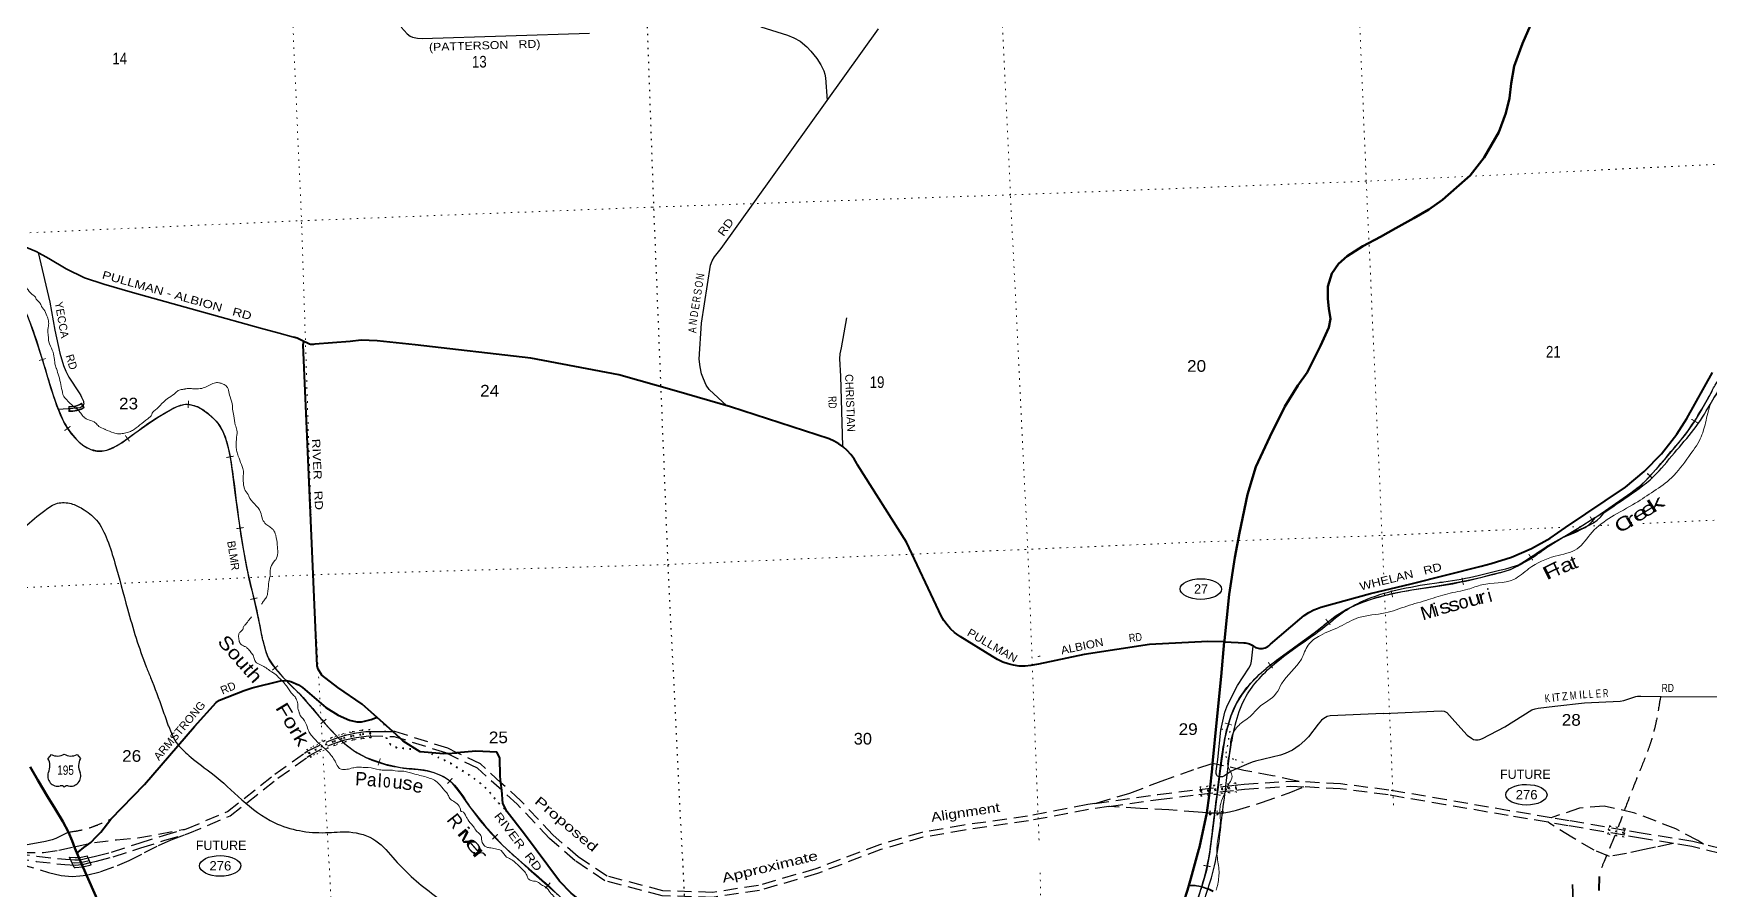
# Model space of a CAD drawing. Header units: feet. Extents: x 751810 to 1010326, y -353855 to -161247.
# Drawn here: x 946044 to 971184, y -254572 to -241724 of the extents above; entities that cross this region are included whole.
import ezdxf
from ezdxf.enums import TextEntityAlignment as Align

# ---------------------------------------------------------------- set-up
doc = ezdxf.new("R2010")
doc.units = ezdxf.units.FT
doc.header["$LTSCALE"] = 70
for name, pattern in [('DOTTED', [1.5, 0.3, -1.2]), ('LONG_DASHED', [7.5, 6, -1.5]), ('MEDIUM_DASHED', [4.5, 3, -1.5])]:
    doc.linetypes.add(name, pattern=pattern)
for name, color, linetype, lineweight in [('16', 7, 'Continuous', 25), ('17', 7, 'Continuous', 25), ('20', 7, 'Continuous', 70), ('23', 7, 'Continuous', 70), ('26', 7, 'Continuous', 40), ('29', 7, 'Continuous', 25), ('31', 7, 'Continuous', 13), ('34', 7, 'Continuous', 25), ('39', 7, 'Continuous', 13), ('49', 7, 'MEDIUM_DASHED', 25), ('51', 7, 'DOTTED', 13), ('52', 7, 'Continuous', 25), ('53', 7, 'MEDIUM_DASHED', 25), ('6', 7, 'DOTTED', 25), ('60', 7, 'DOTTED', 13), ('7', 7, 'DOTTED', 13)]:
    doc.layers.add(name, color=color, linetype=linetype, lineweight=lineweight)
for name, color, linetype in [('27', 7, 'Continuous'), ('30', 7, 'Continuous'), ('41', 7, 'Continuous')]:
    doc.layers.add(name, color=color, linetype=linetype)

msp = doc.modelspace()

# ---------------------------------------------------------------- linework, layer by layer
at = {"layer": '16'}
for p, q in [((946260.56, -252591.51), (946311.87, -252532.75)), ((946503.63, -252526.78), (946503.35, -252526.98)), ((946695.72, -252532.66), (946747.11, -252591.51))]:
    msp.add_line(p, q, dxfattribs=at)
at = {"layer": '16', "linetype": 'LONG_DASHED', "lineweight": 35}
for points in [[(969335.95, -260987.69), (969342.43, -260313.48), (969539.12, -260308.62), (969519.81, -259593.96), (969324.69, -259590.69), (969113.38, -254484.11)], [(969336.28, -260986.88), (969342.75, -260312.71), (969539.44, -260307.85), (969520.12, -259593.23), (969324.99, -259589.97), (969113.6, -254483.68)]]:
    msp.add_lwpolyline(points, dxfattribs=at)
at = {"layer": '16'}
for centre, radius, start, end in [((946067.58, -252702.14), 222.05, 332.97043, 29.75871), ((946402.95, -252375.08), 182.07, 239.97227, 303.45418), ((946604.73, -252375.58), 181.52, 236.33975, 300.08743), ((946604.72, -252375.08), 182.07, 236.54582, 236.59441), ((946940.08, -252702.14), 222.05, 150.24129, 207.02957), ((946406.78, -252857.04), 151.42, 159.09177, 283.81923), ((946600.89, -252857.04), 151.42, 256.18077, 20.90823)]:
    msp.add_arc(centre, radius, start, end, dxfattribs=at)
for centre, major_axis, start_param, end_param in [((946462.11, -253055.86), (-19.56, 51.67), 4.95877769, 6.28318531), ((946545.56, -253055.86), (19.56, 51.67), 0, 1.32637542)]:
    msp.add_ellipse(centre, major_axis=major_axis, ratio=0.929097, start_param=start_param, end_param=end_param, dxfattribs=at)
at = {"layer": '17'}
msp.add_ellipse((963543.77, -250052.66), major_axis=(-309.24, 1), ratio=0.500121, dxfattribs=at)
at = {"layer": '20'}
for points in [[(946566.88, -253698.2), (946482.84, -253538.58), (946368.33, -253349.71), (946253.91, -253162.83), (946110.25, -252917.21), (945991.19, -252718.53)], [(946692.92, -254010.54), (946660.75, -253937.14), (946622.83, -253828.61), (946566.88, -253698.2)], [(946769.15, -254184.47), (946738.58, -254114.72), (946692.92, -254010.54)], [(947228.78, -255241.99), (947205.47, -255188.51), (947166.07, -255090.11), (946769.15, -254184.47)]]:
    msp.add_lwpolyline(points, dxfattribs=at)
at = {"layer": '23'}
msp.add_line((963345.03, -254568.19), (963363.73, -254498.29), dxfattribs=at)
for points in [[(963895.43, -250845.88), (963897.13, -250826.8), (963966.79, -250136.79), (964052.06, -249580.74), (964125.06, -249212.04), (964245.58, -248634.43), (964368.95, -248221.44), (964577.01, -247768.77), (964805.21, -247317.26), (964996.82, -246999.87), (965135.39, -246807.25), (965335.52, -246405.12), (965464.65, -246130.53), (965487.46, -246003.01), (965460.9, -245847.4), (965448.79, -245701.23), (965445.11, -245516.55), (965505.25, -245321.17), (965605.74, -245178.35), (965735.46, -245062.44), (965974.1, -244909.85), (966237.46, -244772.32), (966468.92, -244640.13), (966735.97, -244494.4), (966963.33, -244360.36), (967166.31, -244219.31), (967377.39, -244031.71), (967580.78, -243852.46), (967792.44, -243582.46), (968009.55, -243201.73), (968116.22, -242918.01), (968169.02, -242690.79), (968196.08, -242472.67), (968241.45, -242211.59), (968363.9, -241872.97), (968487.04, -241598.62)], [(963720.03, -252669.69), (963785.72, -252008.74), (963849.28, -251365.2), (963895.43, -250845.88)], [(963632.26, -253406.68), (963667.63, -253147.98), (963677.45, -253067.5), (963712.14, -252749.13), (963720.03, -252669.69)], [(963363.73, -254498.29), (963391.26, -254393.8), (963515.37, -253954.72), (963516.73, -253948.48), (963518, -253942.64), (963527.6, -253898.48), (963628.29, -253435.7), (963632.26, -253406.68)], [(963262.47, -255445.75), (963235.44, -255358.91), (963215.73, -255287.29), (963203.62, -255214.01), (963199.23, -255139.86), (963202.61, -255065.66), (963213.74, -254992.22), (963232.48, -254920.34), (963235.85, -254909.99), (963345.03, -254568.19)]]:
    msp.add_lwpolyline(points, dxfattribs=at)
at = {"layer": '26'}
for p, q in [((951545.44, -252295.68), (951430.93, -252190.02)), ((952244.45, -252519.48), (952392.02, -252507.32)), ((953062.05, -253068.41), (953051.25, -252957.18))]:
    msp.add_line(p, q, dxfattribs=at)
at = {"layer": '26', "lineweight": 35}
for points in [[(949943.19, -246275.12), (949724.49, -246218.17), (949448.18, -246141.3), (948623.23, -245910.53), (947526.05, -245604.74), (947099.13, -245479.91), (946808.1, -245387.59), (946531.28, -245250.48), (946273.91, -245098.48), (946084.7, -244991.86), (945902.85, -244917.08)], [(963658.06, -254554.99), (963614.97, -254537.63), (963564.11, -254519.02), (963511.59, -254505.83), (963480.66, -254501.43), (963456.94, -254498.05), (963430.66, -254496.75), (963419.79, -254496.21), (963390.67, -254497.29), (963363.73, -254498.29)]]:
    msp.add_lwpolyline(points, dxfattribs=at)
at = {"layer": '26'}
for points in [[(950095.67, -246340.12), (950025.32, -246304.89), (949996.61, -246292.75), (949943.19, -246275.12)], [(951193.43, -251976.89), (950969.53, -251779.69), (950607.51, -251530.38), (950367.86, -251341.98), (950310.38, -251252.87), (950296.01, -251204.45), (950087.81, -246390.12), (950095.67, -246340.12)], [(963895.43, -250845.88), (963650.49, -250837.27), (962773.73, -250884.59), (961792.75, -251035.46), (961107.92, -251177.93), (961077.69, -251185.91), (960993.5, -251201.8), (960908.1, -251208.8), (960822.45, -251206.84), (960737.46, -251195.93), (960654.08, -251176.2), (960573.23, -251147.87), (960495.77, -251111.23), (960422.57, -251066.71), (959937.04, -250764.12), (959918.51, -250752.43), (959852.83, -250704.65), (959792.5, -250650.27), (959738.19, -250589.88), (959690.49, -250524.14), (959649.92, -250453.78), (959616.93, -250379.56), (959128.45, -249349.78), (958397.11, -248189.86), (958386.45, -248168.58), (958345.47, -248098.96), (958297.44, -248034.01), (958242.89, -247974.44), (958182.4, -247920.89), (958116.65, -247873.97), (958046.35, -247834.17), (957972.28, -247801.94), (956493.78, -247322.27), (955683.32, -247086.64), (954820.33, -246842.26), (953500.25, -246590.24), (951766.32, -246392.01), (951194.68, -246333.04), (950952.88, -246321.73), (950788.8, -246341.18), (950261.8, -246382.6), (950238.47, -246384.43), (950211.8, -246386.36), (950208.05, -246386.34), (950195.52, -246384.96), (950183.21, -246382.27), (950171.25, -246378.32), (950159.77, -246373.13), (950148.89, -246366.77), (950095.67, -246340.12)], [(963895.43, -250845.88), (964103.65, -250853.2), (964186.46, -250861.57), (964208.84, -250861.36), (964231.12, -250863.49), (964253.06, -250867.95), (964274.41, -250874.66), (964294.94, -250883.58), (964314.43, -250894.59), (964332.66, -250907.58), (964345.77, -250918.9), (964364.56, -250928.2), (964384.22, -250935.48), (964404.53, -250940.67), (964425.27, -250943.71), (964446.22, -250944.56), (964467.14, -250943.22), (964487.81, -250939.69), (964508, -250934.03), (964527.48, -250926.29), (964546.05, -250916.56), (964563.49, -250904.93), (964579.63, -250891.55), (964589.53, -250881.77), (965027.92, -250505.49), (965092.86, -250451.41), (965163.1, -250404.41), (965237.87, -250365.02), (965295, -250342.18), (965320.03, -250332.41), (965345, -250325.52), (966088.04, -250120.59), (966698.43, -249973.19), (967744.91, -249708.65), (967894.45, -249668.89), (968203.47, -249573.47), (968500.83, -249446.27), (968783.26, -249288.68), (969010.85, -249130.93), (969908.45, -248527.28), (970192.16, -248289.65), (970449.48, -248023.68), (970677.59, -247732.26), (970828.49, -247498.06), (971212.02, -246808.47)], [(946984.51, -253768.47), (947053.14, -253697.97), (947202.3, -253504.42), (947708.35, -252985.49), (948454.29, -252112.2), (948781.89, -251755.96), (948832.58, -251719.2), (949202.91, -251574.49), (949322.53, -251535.86), (949745.24, -251429.86), (949836.37, -251424.25), (949900.11, -251440.2), (950017.21, -251490.18), (950075.37, -251527.88), (950427.06, -251829.85), (950609.13, -251942.4), (950778.4, -252017.32), (950891.94, -252042.05), (950959.66, -252042.05), (951004.64, -252035.44), (951103.32, -252010.97), (951168.6, -251986.28), (951193.43, -251976.89)], [(951430.93, -252190.02), (951336.78, -252103.15), (951193.43, -251976.89)], [(952244.45, -252519.48), (952197.05, -252523.38), (951840.6, -252492.93), (951586.24, -252333.33), (951545.44, -252295.68)], [(953051.25, -252957.18), (953041.6, -252857.87), (953033.67, -252584.83), (952987.92, -252496.4), (952672.16, -252484.25), (952392.02, -252507.32)], [(954530.34, -254938.13), (954355.88, -254811.87), (954103.84, -254613.97), (953930.25, -254430.69), (953402.9, -253730.38), (953142.74, -253392.12), (953081.46, -253268.19), (953062.05, -253068.41)], [(946692.92, -254010.54), (946710.96, -253997.02), (946799.94, -253930.31), (946902.01, -253853.23), (946984.51, -253768.47)], [(963726.57, -254590.13), (963658.06, -254554.99)]]:
    msp.add_lwpolyline(points, dxfattribs=at)
at = {"layer": '29', "linetype": 'MEDIUM_DASHED', "lineweight": 40}
msp.add_line((969496.15, -255833.85), (969522.41, -254307.03), dxfattribs=at)
at = {"layer": '29'}
for points in [[(951557.49, -241628.62), (951643.78, -241727.86), (951692.36, -241763.98), (951723.44, -241777.68), (951751.33, -241785.65), (951801.12, -241791.63), (951869.9, -241795.93), (954376.01, -241718.75)], [(956437.17, -247305.81), (956174.93, -247061.44), (956129.98, -246996.04), (956086.16, -246902.37), (956058.28, -246824.65), (956037.25, -246722.26), (956022.42, -246607.43), (956057.49, -246067.83), (956194.84, -245197.51), (956217.6, -245132.69), (956253.45, -245072.91), (956350.88, -244946.31), (958711.34, -241651.37)], [(956948.53, -241623.25), (957344.9, -241747.79), (957443.45, -241786.66), (957537.05, -241840.46), (957634.65, -241922.18), (957695.77, -241985.77), (957788, -242095.55), (957849.08, -242192.47), (957891.57, -242280.89), (957905.51, -242330.71), (957915.78, -242388.12), (957941.18, -242726.43)], [(946114.93, -245008.89), (946288.9, -245752.1), (946363.07, -246171.41), (946436.62, -246513.79), (946494.38, -246703.12), (946526.25, -246784.83), (946575.19, -246877.92), (946729.43, -247112.58), (946753.29, -247151.52), (946763.25, -247175.43), (946790.16, -247237.18), (946794.15, -247257.1), (946795.14, -247275.04), (946792.15, -247287.99), (946786.18, -247301.94), (946773.23, -247315.89), (946758.3, -247326.85), (946736.39, -247337.82), (946705.05, -247343.31), (946419.94, -247361.8)], [(958232.63, -245987.91), (958149.43, -246438.55), (958133.57, -246523.73), (958126.8, -246601.26), (958141.48, -246860.65), (958170.22, -247910.11)], [(966281.39, -251920.45), (965481.4, -251954.66), (965439.43, -251963.27), (965386.69, -251993.42), (965351.17, -252021.42), (965300.58, -252079.57), (965157.44, -252271.25), (965102.54, -252325.09), (965017.52, -252398.32), (964917.42, -252467.24), (964806.57, -252518.93), (964736.6, -252544.77), (964364.21, -252633.08), (964314.69, -252648.15), (964228.59, -252682.61), (964000.41, -252785.99), (963964.37, -252806.45), (963899.79, -252852.75), (963866.95, -252867.83), (963841.67, -252871.06), (963819.6, -252867.83), (963795.39, -252858.14), (963782.47, -252848.44), (963776.54, -252833.37), (963771.71, -252817.22), (963772.24, -252781.68), (963798.07, -252609.38), (963845.43, -252170.03), (963905.7, -251898.66), (963934.23, -251816.82), (963991.8, -251691.9), (964095.13, -251498.07), (964263.03, -251239.62), (964293.71, -251185.78), (964301.78, -251136.25), (964326.31, -250909.27)], [(966281.39, -251920.45), (967145.77, -251878.6), (967193.14, -251884.87), (967231.41, -251906.5), (967352.72, -252039.38), (967538, -252243), (967603.85, -252291.13), (967633.72, -252307.07), (967663.6, -252313.05), (967701.44, -252313.05), (967728.62, -252306.49), (967765.17, -252295.11), (968101.4, -252119.9), (968506.02, -251866.24), (968553.87, -251846.71), (968601.67, -251836.75), (968851.02, -251808.53), (969296.57, -251759.4), (969828.52, -251733.11), (969887.01, -251725.34), (970067.52, -251665.36), (970089.43, -251661.37), (970141.47, -251658.72), (970444.47, -251664.41), (971527.46, -251667.59)], [(946566.88, -253698.2), (946456.3, -253755.57), (946375.59, -253794.65), (946323.12, -253811.7), (946223.54, -253837.61), (944358.73, -254180.35), (944311.55, -254192.36), (944249.81, -254218.26), (944131.31, -254276.04), (943998.86, -254349.79), (943955.04, -254371.72), (943892.61, -254394.11), (943773.16, -254420.16), (943405.59, -254488.26)]]:
    msp.add_lwpolyline(points, dxfattribs=at)
at = {"layer": '29', "linetype": 'DOTTED'}
msp.add_lwpolyline([(963850.57, -252146.87), (963918.37, -252163.13), (963977.71, -252185.12), (963911.41, -252565.73), (964057.55, -252609.26), (964245.78, -252670.98)], dxfattribs=at)
at = {"layer": '31'}
for p, q in [((946570.52, -247316.33), (946575.07, -247391.42)), ((946763.77, -247267.28), (946801.82, -247331.84))]:
    msp.add_line(p, q, dxfattribs=at)
for points in [[(946763.39, -247267.36), (946747.84, -247277.03), (946725.93, -247287.49), (946673.45, -247307.12), (946625.85, -247314.89), (946570.52, -247316.33)], [(946801.82, -247331.84), (946783.19, -247345.28), (946755.31, -247360.23), (946692.71, -247380.72), (946633.81, -247391.12), (946574.36, -247391.12)], [(946579, -247324.11), (946626.6, -247322.87), (946675.52, -247314.89), (946729.06, -247294.86), (946751.69, -247284.06), (946760.96, -247278.29), (946791.22, -247329.62)], [(946791.22, -247329.62), (946778.94, -247338.48), (946752.15, -247352.85), (946690.76, -247372.94), (946633.11, -247383.12), (946582.58, -247383.12), (946579, -247324.11)]]:
    msp.add_lwpolyline(points, dxfattribs=at)
at = {"layer": '31', "linetype": 'DOTTED', "lineweight": 100}
msp.add_arc((946597.6, -247013.44), 341.35, 265.5435, 304.13906, dxfattribs=at)
at = {"layer": '34'}
msp.add_line((963806.54, -252987.04), (963787.43, -253130.7), dxfattribs=at)
for points in [[(945986.86, -246052.57), (946077.03, -246314.47), (946162.56, -246577.8), (946231.43, -246803.73), (946299.85, -247029.91), (946393.92, -247299.73), (946504.97, -247564.64), (946541.11, -247631.74), (946608.6, -247723.32), (946686.55, -247810.41), (946728.44, -247851.82), (946796.16, -247904.76), (946872.02, -247948.11), (946938.5, -247973.23), (946990.88, -247984.14), (947069.66, -247986.42), (947144.38, -247970.15), (947258.22, -247921.37), (947366.34, -247858.24), (947563.36, -247715.55), (947759.9, -247574.47), (947925.54, -247467.77), (948096.51, -247365.89), (948196.03, -247318.21), (948299.13, -247287.36), (948348.43, -247282.62), (948386.32, -247285.55), (948443.52, -247298.66), (948499.22, -247320.14), (948580.37, -247364.2), (948654.38, -247418.71), (948755.72, -247509.56), (948800.08, -247559.57), (948838.82, -247615.88), (948879.69, -247692.55), (948927.09, -247810.89), (948959.39, -247933.77), (948994.17, -248112.68), (949023.44, -248292.37), (949068.38, -248646.64), (949114.97, -249000.74), (949185.51, -249450.69), (949272.41, -249897.78), (949293.29, -249983.01), (949314.51, -250068.05), (949371.82, -250316.59), (949426.17, -250565.85), (949451.04, -250692.82), (949473.96, -250821.5), (949481.38, -250823.35), (949519.37, -250972.77), (949544.95, -251046.26), (949578.3, -251117.35), (949617.22, -251177.15), (949660.84, -251232.92), (949702.21, -251284.9), (949745.14, -251335.54), (949888.37, -251481.71), (950032.5, -251626.58), (950224.66, -251848.52), (950415.02, -252073.13), (950585.91, -252254.44)], [(971210.56, -247078.97), (971133.31, -247217.45), (971054.93, -247355.39), (970939.8, -247547.4), (970811.37, -247730.71), (970666.65, -247907.11), (970518.44, -248080.34), (970365.53, -248261.73), (970205.34, -248437.32), (970101.53, -248530.39), (969990.48, -248614.35), (969762.21, -248774.2), (969609.98, -248878.07), (969450.1, -248987.95), (969450.77, -248987.25), (969213.94, -249134.83), (968973.23, -249281.21), (968748.97, -249418.46), (968524.76, -249555.74), (968397.94, -249640.41), (968268.44, -249722.33), (968179.78, -249762.94), (968087.39, -249793.31), (967898.46, -249841.38), (967737.81, -249882.61), (967576.28, -249920.07), (967318.75, -249971.19), (967060.05, -250015.24), (967025.27, -250019.9), (966990.49, -250024.39), (966708.17, -250069.52), (966426.81, -250121.37), (966165.89, -250185.95), (965910.8, -250275.05), (965728.61, -250358.96), (965559.55, -250465.28), (965402.16, -250589.25), (965244.74, -250712.37), (965098.29, -250817.59), (964951.85, -250922.85), (964736.59, -251082.23), (964523.57, -251244.96), (964387.36, -251366.48), (964261.93, -251501.09), (964161.59, -251627.49), (964079.01, -251766.29), (963995.27, -251960.44), (963934.46, -252161.46), (963904.54, -252289.94), (963881.38, -252419.44), (963837.73, -252746.07), (963806.65, -252985.51)], [(950694.62, -252357.56), (950731.57, -252390.74), (950854.71, -252483.47), (951028.07, -252579.26), (951303.58, -252671.94)], [(951303.58, -252671.94), (951587.56, -252736.3), (951675.97, -252749.47), (951809.88, -252758.24), (951942.62, -252776.55), (952045.05, -252804.22), (952192.17, -252864.5), (952258.22, -252907.15), (952316.76, -252960.77), (952442.28, -253123.18), (952561.89, -253286.43), (952809.21, -253596.27), (953072.71, -253892.45), (953464.4, -254248.55), (953861.64, -254597.17), (953943.73, -254675.02), (954026.4, -254752.8), (954161.7, -254857.88), (954310.5, -254943.41), (954319.5, -254946.88)], [(963788, -253130.63), (963764.17, -253319.03), (963756.36, -253380.81)], [(963749.01, -253438.91), (963733.03, -253565.22), (963703.86, -253794.94), (963674.42, -254024.67), (963627.56, -254271.35), (963559.04, -254513.51), (963544.17, -254559.41)], [(963370.6, -255258.59), (963371.12, -255242.83), (963371.96, -255227.13), (963373, -255211.43), (963374.45, -255195.76), (963376.09, -255180.11), (963377.97, -255164.54), (963380.13, -255148.95), (963382.62, -255133.42), (963385.39, -255117.86), (963388.31, -255102.43), (963391.64, -255087.02), (963395.2, -255071.7), (963398.96, -255056.41), (963403.01, -255041.27), (963407.42, -255026.09), (963411.97, -255011.03), (963416.88, -254996.11), (963417.76, -254993.36), (963543.9, -254559.81)]]:
    msp.add_lwpolyline(points, dxfattribs=at)
for points in [[(942869.49, -241739.52), (943175.2, -242178.81), (943407.69, -242596.14), (943532.18, -243020.8), (943618.24, -243522.35), (943620.09, -243908.59), (943722.62, -244417.45), (943839.78, -244638.93), (943934.97, -244743.26), (944103.37, -244854.9), (944348.65, -244880.5), (944791.61, -244924.39), (945260.2, -245092.74), (945591.52, -245325.18), (945798.36, -245640.01), (945988.74, -246051.85), (946164.48, -246577.18), (946301.77, -247029.29), (946506.8, -247563.76), (946688.01, -247809.03), (946872.88, -247946.29), (947143.78, -247968.23), (947365.25, -247856.56), (947758.78, -247572.8), (948095.56, -247364.11), (948298.75, -247285.38), (948500.08, -247318.31), (948655.67, -247417.14), (948840.54, -247614.82), (948961.35, -247933.31), (949025.42, -248292.07), (949116.95, -249000.44), (949274.37, -249897.33), (949316.47, -250067.57), (949428.14, -250565.43), (949475.73, -250819.86)], [(940254.95, -244031.49), (940618.83, -244423.93), (940907.14, -244804.84), (941089.54, -245208), (941244.57, -245692.66), (941300.14, -246074.86), (941472.5, -246564.47), (941619.36, -246767.48), (941728.15, -246857.53), (941910.45, -246944.65), (942156.9, -246935.86), (942601.68, -246917.66), (943089.16, -247019.16), (943449.6, -247203.2), (943698.26, -247486.16), (943944.1, -247867.47), (944191.25, -248363.21), (944390.12, -248791.78), (944667.56, -249292.48), (944881.14, -249510.12), (945083.33, -249620.31), (945354.66, -249604.33), (945558.43, -249462.93), (945908.63, -249127.19), (946213.12, -248873.65), (946403.35, -248767.43), (946607.31, -248772.02), (946775.16, -248848.22), (946985.74, -249018.24), (947149.7, -249316.79), (947263.08, -249663.12), (947452.31, -250351.82), (947733.05, -251218.01), (947798.43, -251380.72), (947978.29, -251858.17), (948060.84, -252103.49)], [(969457.65, -248981.55), (969761.65, -248773.37), (970204.64, -248436.6), (970517.68, -248079.69), (970810.58, -247730.1), (971054.07, -247354.87), (971209.69, -247078.49), (971253.63, -246996.12), (971500.78, -246692.29), (971916.32, -246289.62), (971934.34, -246275.05)], [(969582.98, -248912.5), (969886.98, -248704.34), (970329.98, -248367.59), (970643.02, -248010.69), (970935.92, -247661.13), (971179.4, -247285.92), (971335.02, -247009.55), (971378.97, -246927.19), (971626.11, -246623.38), (972041.66, -246220.73), (972059.68, -246206.16)], [(962437.55, -260137.78), (962697.47, -259797.35), (962831.09, -259603.34), (963010.48, -259239.12), (963167.9, -258874.89), (963339.98, -258455.75), (963561.47, -258032.95), (963788.45, -257666.89), (963898.28, -257467.38), (963956.86, -257302.66), (963956.88, -257130.61), (963828.79, -256749.9), (963616.51, -256281.33), (963407.91, -255719.41), (963371.31, -255640.71), (963323.74, -255419.24), (963336.57, -255201.42), (963433.6, -254882.94), (963558.09, -254513.21), (963673.43, -254024.51), (963732.04, -253565.09), (963794.31, -253072.72), (963880.39, -252419.27), (963933.49, -252161.2), (964078.12, -251765.83), (964261.18, -251500.43), (964522.94, -251244.18), (964951.26, -250922.04), (965244.14, -250711.56), (965558.98, -250464.46), (965910.43, -250274.12), (966426.6, -250120.38), (966990.35, -250023.39), (967059.9, -250014.25), (967576.07, -249919.09), (967898.22, -249840.4), (968267.97, -249721.44), (968524.23, -249554.88), (968972.71, -249280.35), (969454.12, -248987.51), (969458.63, -248980.52)], [(962562.92, -260068.1), (962822.84, -259727.69), (962956.46, -259533.69), (963135.84, -259169.49), (963293.27, -258805.28), (963465.34, -258386.16), (963686.83, -257963.39), (963913.81, -257597.35), (964023.64, -257397.86), (964082.22, -257233.14), (964082.23, -257061.1), (963954.13, -256680.41), (963741.84, -256211.88), (963533.22, -255649.98), (963496.62, -255571.29), (963449.05, -255349.83), (963461.88, -255132.03), (963558.9, -254813.57), (963683.39, -254443.86), (963798.73, -253955.19), (963857.33, -253495.79), (963919.59, -253003.45), (964005.66, -252350.04), (964058.76, -252091.98), (964203.38, -251696.63), (964386.44, -251431.25), (964648.2, -251175.02), (965076.53, -250852.89), (965369.41, -250642.42), (965684.25, -250395.34), (966035.7, -250205.01), (966551.88, -250051.28), (967115.65, -249954.29), (967185.2, -249945.15), (967701.38, -249849.99), (968023.54, -249771.31), (968393.29, -249652.36), (968649.55, -249485.81), (969098.03, -249211.29), (969579.45, -248918.47), (969583.96, -248911.48)], [(949483.05, -250821.68), (949580.06, -251116.37), (949662.42, -251231.68), (949746.63, -251334.18), (950033.99, -251625.19), (950416.53, -252071.78), (950855.81, -252481.76), (951587.95, -252734.32), (951943.02, -252774.57), (952318.24, -252959.4), (952563.5, -253285.21), (953074.16, -253891.03), (953863.01, -254595.69), (954027.72, -254751.26), (954311.42, -254941.61), (954787.3, -255146.58), (955327.22, -255342.41), (955762.82, -255571.2), (956112.41, -255827.43), (956487.6, -256147.73), (956778.6, -256543.08), (956897.55, -256916.46), (956833.48, -257487.53), (956782.22, -257809.67), (956846.26, -258089.71), (957016.48, -258320.32), (957322.12, -258525.31), (957686.34, -258715.65), (958167.68, -258960.91), (958476.98, -259090.85), (958687.45, -259451.42), (958731.35, -259769.89), (958797.22, -260251.26), (958877.74, -260461.74), (959097.36, -260710.66), (959542.08, -260930.29), (959853.22, -260983.36), (960233.91, -260992.52), (960556.38, -261042.93)], [(948068.34, -252104.28), (948205.44, -252382.57), (948303.05, -252485.29), (948400.7, -252575.08), (948725.77, -252823.23), (949166.75, -253212.21), (949658.84, -253557.05), (950418.99, -253705.23), (950776.24, -253695.64), (951173.53, -253826.47), (951461.75, -254114.94), (952051.78, -254643.76), (952931.04, -255231.73), (953115.82, -255362.85), (953423.23, -255511.86), (953923.03, -255648.58), (954484.97, -255767.35), (954948.19, -255933.27), (955330.04, -256138.34), (955746.16, -256403.28), (956089.36, -256754.26), (956259.13, -257107.44), (956275.14, -257681.82), (956269.24, -258007.95), (956371.63, -258276.33), (956572.28, -258480.99), (956903.49, -258641.44), (957290.66, -258779.23), (957801.47, -258955.08), (958125.84, -259040.71), (958384.46, -259368.46), (958472.28, -259677.7), (958604.49, -260145.19), (958713.52, -260342.41), (958965.65, -260558.32), (959436.63, -260713.9), (959752.13, -260723.15), (960130.4, -260679.23), (960456.75, -260684.28)]]:
    msp.add_spline(points, degree=3, dxfattribs=at)
at = {"layer": '39'}
for p, q in [((963970.27, -252966.08), (963904.48, -253119.11)), ((963775.84, -254569.9), (963779.97, -254549.88))]:
    msp.add_line(p, q, dxfattribs=at)
for points in [[(945669.44, -245218.78), (945764.4, -245321.03), (945777.68, -245348.56), (945808.34, -245405.45), (945852.68, -245453.7), (945962.21, -245567.35), (946038.13, -245648.35), (946065.09, -245667.23), (946084.93, -245706.53), (946137.64, -245762.44), (946161.93, -245811.58), (946166.3, -245819.43), (946196.25, -245860.28), (946244.65, -245954.55), (946268.28, -246033.87), (946267.59, -246108.24), (946258.22, -246213.13), (946263.93, -246251.06), (946272.24, -246347.12), (946283.7, -246378.75), (946335.46, -246503.02), (946358.42, -246612.5), (946365.3, -246676.48), (946384.21, -246739.93), (946386.57, -246747.87), (946423.76, -246860.72), (946453.55, -246987.98), (946476.78, -247103.47), (946488.78, -247147.14), (946535.93, -247213.34), (946644.92, -247314.95), (946717.86, -247373.98), (946760.55, -247430.34), (946809.16, -247484.42), (946856.52, -247510.43), (946950.52, -247546.42), (946975.38, -247563.39), (947023.82, -247613.47), (947105.97, -247654), (947116.27, -247659.56), (947247.06, -247709.98), (947318.11, -247726.89), (947390.1, -247719.67), (947465.65, -247702.22), (947524.71, -247675.48), (947639.48, -247592), (947755.81, -247498.4), (947815.35, -247437.48), (947822.47, -247417.07), (947847.28, -247387.83), (947943.73, -247299.14), (948049.68, -247197.97), (948153.06, -247129.07), (948201.38, -247086.72), (948256.51, -247062.16), (948306.45, -247055.91), (948316.38, -247053.46), (948374.25, -247044.84), (948426.64, -247048.53), (948489.04, -247051.77), (948588.83, -247037.28), (948752.33, -246965.68), (948820.31, -246958.63), (948867.12, -246972.61), (948930.97, -247007.93), (948952.18, -247033.1), (948965.83, -247068.66), (948990.43, -247170.03), (949026.69, -247307.04), (949026.96, -247313.05), (949026.92, -247357.26), (949045.35, -247454.89), (949067.57, -247592.52), (949093.12, -247669.74), (949087.75, -247774.44), (949082.09, -247917.35), (949089.32, -247989.36), (949112.5, -248058.64), (949160.33, -248185.09), (949183.16, -248246.35), (949186.04, -248400.93), (949199.62, -248524.88), (949215.89, -248574.39), (949269.68, -248654.36), (949272.05, -248662.29), (949355.42, -248775.09), (949447.35, -248899.57), (949478.42, -249010.7), (949527.67, -249078.82), (949583.76, -249120.51), (949633.66, -249158.47), (949673.78, -249247.09), (949698.17, -249388.65), (949703.64, -249510.96), (949674.04, -249612.74), (949660.64, -249627.4), (949598.71, -249724.59)], [(972271.04, -246293.58), (972023.43, -246536.87), (971875.93, -246567.66), (971619.27, -246726.25), (971505.61, -246936.86), (971351.77, -247054.57), (971190.19, -247273.37), (971109.99, -247561.05), (971031.74, -247800.28), (970858.09, -248065.96), (970602.2, -248383.69), (970335.3, -248585.05), (970057.42, -248764.74), (969698.28, -248972.26), (969410.43, -249200.75), (969183.82, -249450.67), (968856.68, -249560.04), (968462.47, -249746.97), (968233.68, -249907.94), (967756.95, -249990.17), (967547.83, -250055.96), (967245.84, -250123.91), (966955.97, -250211.47), (966632.33, -250308.59), (966308.95, -250411.75), (965909.75, -250482.04), (965629.9, -250615.48), (965335.9, -250747.55), (965153.17, -250894.76), (965051.46, -251102.82), (964753.65, -251474.8), (964675.2, -251615.33), (964407.07, -251834.88), (964303.24, -251946.32), (964129.93, -252079.01), (964014.29, -252243.36), (963968.38, -252533.53), (963952.04, -252715.59), (964012.6, -252861.97), (963970.27, -252966.08)], [(949586.93, -249865.75), (949567.63, -249973.09), (949552.21, -250122.46), (949536.42, -250173.39), (949494.73, -250229.5), (949462.17, -250280.18)], [(949598.71, -249724.59), (949591.19, -249781.18), (949594.95, -249865.39)], [(949313.03, -250470.51), (949211.75, -250593.72), (949187.3, -250630.98), (949180.45, -250657.4), (949140.06, -250697.37), (949119.71, -250736.46), (949122.84, -250806.64), (949128.28, -250838.54), (949143.66, -250867.99), (949207.96, -250913.33), (949214.06, -250915.07), (949251.48, -250943.54), (949300.18, -250999.63), (949301.05, -251001.32)], [(949303.16, -251006.15), (949343.51, -251060.73), (949362.23, -251126.25), (949397.93, -251164.95), (949477.79, -251203.85), (949616.05, -251296.58), (949661.36, -251324.85), (949734.51, -251396.16), (949847.94, -251520.05), (949928.88, -251635.23), (949953.91, -251658.31), (949988.26, -251713.13), (950007.53, -251792.69), (950004.5, -251816.92), (950026.12, -251904.41), (950028.62, -251916.36), (950105.4, -252027.7), (950127.06, -252066.98), (950161.19, -252166.01), (950195.94, -252230.87), (950233.96, -252277.51), (950316.12, -252362.53)], [(950316.12, -252362.53), (950463.81, -252498.69), (950564.28, -252634.84), (950610.32, -252721.17), (950629.35, -252742.43), (950653.94, -252753.39), (950829.88, -252735.49), (950901.68, -252724.25), (951016.39, -252729.17), (951060.57, -252729.21), (951228.74, -252761.88), (951309.46, -252770.34), (951381.62, -252767.11), (951549.06, -252783.74), (951555.08, -252783.48), (951593.34, -252785.79), (951757.85, -252826.66), (951957.06, -252880.05), (952032.66, -252908.82), (952115.62, -252967.4), (952208.92, -253077.76), (952249.06, -253122.17), (952275.71, -253179.24), (952317.78, -253221.57), (952442.22, -253354.64), (952453.77, -253388.28), (952465.87, -253389.74), (952531.6, -253467.18), (952553.53, -253508.39), (952629.98, -253601.41), (952638.45, -253611.08), (952685.95, -253685.3), (952731.84, -253723.43), (952749.04, -253748.78), (952771.83, -253854.24), (952810.42, -253908.77), (952847.39, -253927.21), (952879.74, -253931.8), (952966.82, -253948), (953052.35, -253974.32), (953135, -254071.08), (953157.59, -254082.13), (953294.53, -254180.49), (953332.41, -254218.98), (953338.7, -254224.73), (953395.41, -254280.46), (953438.36, -254342.83), (953460.83, -254396.08), (953475.49, -254409.48), (953536.79, -254432.87), (953571.04, -254435.36), (953614.03, -254453.53), (953676.22, -254496.95), (953719.48, -254521.15), (953789.38, -254602.4), (953852.91, -254675.91), (953870.39, -254707.28), (953947.29, -254810.33), (954049.81, -254902.18), (954056.18, -254909.94), (954092.42, -254956.89)], [(963904.48, -253119.11), (963840.95, -253268.59), (963827.03, -253380.86)], [(963827.03, -253380.85), (963835.79, -253571.03), (963797.59, -253806.46), (963788.01, -254052.69), (963816.23, -254289.16), (963791.14, -254501.84), (963779.97, -254549.88)]]:
    msp.add_spline(points, degree=3, dxfattribs=at)
at = {"layer": '49'}
for p, q in [((946651.34, -254227.06), (946584.27, -254074.03)), ((946906.71, -254186.94), (946847.61, -254052.1))]:
    msp.add_line(p, q, dxfattribs=at)
for points in [[(943359.94, -253383.02), (943436.24, -253427.76), (943509.55, -253466.43), (943641.22, -253534.77), (943787.37, -253604.07), (943935.92, -253664.96), (944100.36, -253727.87), (944198.52, -253763.29), (944305.9, -253792.8), (944497.15, -253837.37), (945201.09, -254006.01), (945355.94, -254036.36), (945595.21, -254069.61), (945766.72, -254090.73), (946082.1, -254135.67), (946515.16, -254184.11), (946665.23, -254192.8), (946769.15, -254184.47)], [(945355.94, -254036.36), (945538.88, -254087.97), (946268.59, -254300.91), (946459.7, -254348.71), (946620.41, -254361.75), (946737.68, -254353.06), (946837.96, -254341.48)], [(945542.9, -253986.62), (945860.3, -254001.05), (946190.4, -254001.05), (946424.95, -253970.63), (946653.18, -253919.87)], [(945542.9, -253986.62), (945777.11, -254012.52), (946092.05, -254057.4), (946521.83, -254105.48), (946664.35, -254113.73), (946738.58, -254114.72)], [(946584.27, -254074.03), (946665.6, -254078.74), (946739.05, -254079.72), (946847.61, -254052.1)], [(946619.81, -254155.11), (946664.84, -254157.72), (946754.89, -254151.92)], [(946738.58, -254114.72), (946780.96, -254104.38), (946861.88, -254084.65)], [(946754.89, -254151.92), (946790.45, -254143.25), (946878.18, -254121.85)], [(946769.15, -254184.47), (946798.74, -254177.25), (946892.45, -254154.4)], [(946651.34, -254227.06), (946665.62, -254227.88), (946784.02, -254218.39), (946906.71, -254186.94)]]:
    msp.add_lwpolyline(points, dxfattribs=at)
at = {"layer": '51'}
for p, q in [((951098.88, -252218.79), (951092.6, -252154.97)), ((951105.61, -252284.33), (951099.04, -252218.94)), ((950166.6, -252517.92), (950135.71, -252461.27)), ((950196.01, -252576.43), (950165.35, -252517.88)), ((963527.23, -253019.08), (964068.19, -252957.03)), ((963534.64, -253083.65), (963527.23, -253019.08)), ((963534.64, -253083.65), (964074.76, -253021.7)), ((963537.46, -253094.23), (964076.3, -253031.79)), ((963544.95, -253158.8), (963537.46, -253094.23)), ((963544.95, -253158.8), (964082.87, -253096.46)), ((964068.19, -252957.03), (964074.76, -253021.7)), ((964076.3, -253031.79), (964082.87, -253096.46)), ((969652.28, -253665.6), (969898.59, -253708.42)), ((969662.87, -253602.28), (969909.44, -253643.54)), ((969887.99, -253771.76), (969641.42, -253730.5)), ((969650.63, -253723.92), (969658.84, -253674.86)), ((969881.41, -253762.54), (969650.63, -253723.92))]:
    msp.add_line(p, q, dxfattribs=at)
for points in [[(950135.71, -252461.27), (950394.64, -252325.7), (950512.9, -252278.57), (950674.1, -252225.78), (950821.32, -252190.63), (950964.15, -252165.65), (951092.6, -252154.97)], [(951085.4, -252163.59), (950965.17, -252173.59), (950822.94, -252198.47), (950676.28, -252233.48), (950515.63, -252286.09), (950397.99, -252332.98), (950146.63, -252464.59), (950169.58, -252506.68)], [(950165.35, -252517.88), (950420.78, -252385.38), (950550.37, -252336.24), (950691.72, -252288.51), (950828.53, -252255.51), (950973.48, -252230.1), (951099.04, -252218.94)], [(950169.58, -252506.68), (950417.51, -252378.06), (950547.67, -252328.71), (950689.5, -252280.82), (950826.9, -252247.67), (950972.43, -252222.16), (951090.14, -252211.7), (951085.4, -252163.59)], [(950176.16, -252521.28), (950424.05, -252392.7), (950553.07, -252343.77), (950693.94, -252296.2), (950830.16, -252263.35), (950974.53, -252238.04), (951091.87, -252227.61), (951096.84, -252277.03)], [(951096.84, -252277.03), (950981.84, -252286.6), (950838.42, -252309.66), (950707.12, -252343.55), (950559.17, -252390.71), (950443.55, -252437.8), (950199.38, -252565.63), (950176.16, -252521.28)], [(950196.01, -252576.43), (950446.92, -252445.06), (950561.9, -252398.24), (950709.34, -252351.24), (950840.06, -252317.5), (950982.81, -252294.55), (951105.61, -252284.33)], [(969641.42, -253730.5), (969652.28, -253665.6), (969662.87, -253602.28)], [(969909.44, -253643.54), (969898.59, -253708.42), (969887.99, -253771.76)], [(969658.84, -253674.86), (969889.38, -253714.94), (969881.41, -253762.54)]]:
    msp.add_lwpolyline(points, dxfattribs=at)
at = {"layer": '51', "linetype": 'MEDIUM_DASHED', "lineweight": 25}
for points in [[(948337.1, -253648.15), (948952.83, -253386.7), (949662.66, -252828.59), (950105.69, -252511.46), (950145.86, -252485.09), (950502.55, -252317.09), (950623.71, -252272.16), (950738.06, -252240.45), (950886.44, -252207.42), (951023.93, -252188.92), (951212.92, -252189.08), (951430.93, -252190.02)], [(948362.1, -253719.02), (948991.34, -253451.83), (949707.69, -252888.59), (950144.31, -252576.05), (950182.52, -252550.96), (950453.55, -252404.29), (950577.42, -252359.37), (950709.47, -252315.77), (950881, -252280.09), (951068.86, -252254.99), (951448.82, -252265.18), (951545.44, -252295.68)], [(952392.02, -252507.32), (952253.28, -252440.48), (951460.28, -252190.15), (951430.93, -252190.02)], [(952244.45, -252519.48), (952225.57, -252510.38), (951545.44, -252295.68)], [(953062.05, -253068.41), (952699.99, -252738.95), (952244.45, -252519.48)], [(953051.25, -252957.18), (952742.39, -252676.13), (952392.02, -252507.32)], [(961955.18, -253268.68), (961988.13, -253258.82), (962481.41, -253111.25), (962946.59, -252935.86), (963496.51, -252736.62), (963710.59, -252668), (963720.03, -252669.69)], [(965016.45, -252940.57), (964966.45, -252927.5), (964616.79, -252851.85), (964189.07, -252771.8), (963813.53, -252686.4), (963720.03, -252669.69)], [(961955.18, -253268.68), (961848.53, -253284.01), (960946.31, -253456.63), (959990.66, -253593.43), (959360.95, -253701.73), (958724.61, -253886.7), (957772.71, -254246.46), (956909.92, -254499.76), (956220.04, -254600.67), (955478.84, -254577.21), (954641.27, -254356.99), (954207.72, -254068.63), (953830.16, -253737.59), (953346.98, -253226.28), (953051.25, -252957.18)], [(962165.71, -253314.18), (961860.92, -253358), (960958.68, -253530.62), (960002.33, -253667.52), (959377.83, -253774.93), (958748.37, -253957.9), (957796.57, -254317.62), (956925.99, -254573.21), (956224.31, -254675.84), (955467.98, -254651.9), (954610.13, -254426.35), (954162.03, -254128.31), (953778.07, -253791.66), (953294.41, -253279.85), (953062.05, -253068.41)], [(961955.18, -253268.68), (962899.33, -253132.94), (964071.69, -252991.86), (964096.69, -252989.64), (964191.41, -252979.24), (964893.7, -252934.07), (965016.45, -252940.57)], [(962165.71, -253314.18), (962909.1, -253207.31), (963513.9, -253131.77), (964081.31, -253066.79), (964106.31, -253064.05), (964198.25, -253053.95), (964894.12, -253009.2), (965087.17, -253019.43)], [(963632.26, -253406.68), (963645.54, -253407.54), (963877, -253409.86), (963889.39, -253407.74), (963971.57, -253393.65), (964076.07, -253369.08), (964454.59, -253252.24), (964866.74, -253108.92), (965081.75, -253021.63), (965087.17, -253019.43)], [(968795.03, -253482.2), (968164.98, -253376.18), (967224.16, -253212.8), (966361.86, -253066.05), (965637.59, -252973.49), (965016.45, -252940.57)], [(968749.58, -253550.61), (968152.34, -253450.11), (967211.45, -253286.72), (966350.81, -253140.25), (965630.84, -253048.24), (965087.17, -253019.43)], [(963632.26, -253406.68), (963504.77, -253398.4), (963064.42, -253365.63), (962632.93, -253344.51), (962174.77, -253314.77), (962165.71, -253314.18)], [(971079.21, -253879.77), (971039.7, -253853.62), (970995.92, -253824.64), (970663.03, -253648.41), (970052.19, -253412.13), (969588.69, -253306.01), (969219.11, -253340.47), (968819, -253474.19), (968795.03, -253482.2)], [(946653.18, -253919.87), (946955.24, -253852.45), (947286.01, -253813.1), (947607.84, -253784.48), (948337.1, -253648.15)], [(946861.88, -254084.65), (946970.35, -254058.2), (947214.36, -253997.69), (947626.88, -253864.02), (947989.57, -253747.19), (948337.1, -253648.15)], [(970627.62, -253867.54), (970601.39, -253873.26), (970360.69, -253925.68), (970196.49, -253956.63), (969925.8, -254016.86), (969672.41, -254062.26), (969438.86, -253968.07), (969105.18, -253773.79), (968774.68, -253566.36), (968749.58, -253550.61)], [(970627.62, -253867.54), (970162.58, -253791.32), (969894.99, -253745.54), (969050.85, -253601.3), (968749.58, -253550.61)], [(971079.21, -253879.77), (970918.46, -253839.21), (970174.96, -253717.35), (969906.83, -253671.48), (969063.39, -253527.36), (968795.03, -253482.2)], [(946837.96, -254341.48), (947051.9, -254289.48), (947304.46, -254198.14), (947477.91, -254122.03), (947709.17, -254003.3), (947917.51, -253898.56), (948107.79, -253811.49), (948362.1, -253719.02)], [(946892.45, -254154.4), (946988.26, -254131.03), (947234.97, -254069.85), (947649.94, -253935.39), (948011.35, -253818.97), (948362.1, -253719.02)], [(971752, -254212.19), (971620.18, -254129.19), (971329.77, -254020.36), (970903.19, -253912.71), (970627.62, -253867.54)], [(971846.08, -254208.19), (971654.39, -254061.92), (971352.18, -253948.66), (971079.21, -253879.77)]]:
    msp.add_lwpolyline(points, dxfattribs=at)
at = {"layer": '51'}
for points in [[(964061.05, -252965.9), (963536.08, -253026.12), (963541.67, -253074.79), (964066, -253014.65)], [(963546.32, -253101.26), (964069.16, -253040.67), (964074.11, -253089.42), (963551.97, -253149.93)], [(969900.22, -253650.11), (969669.44, -253611.49), (969661.48, -253659.07), (969892.02, -253699.15)]]:
    msp.add_lwpolyline(points, close=True, dxfattribs=at)
at = {"layer": '52'}
for centre in [(968424.42, -253137.55), (948840.9, -254204.41)]:
    msp.add_ellipse(centre, major_axis=(309.24, -1), ratio=0.500121, dxfattribs=at)
at = {"layer": '53'}
for points in [[(970433.98, -251671.34), (970318.37, -252249.59), (970077.23, -252895.49), (969799.4, -253624.16)], [(946566.88, -253698.2), (946793.15, -253658.25), (947000.01, -253590.86), (947202.3, -253504.42)], [(969750.11, -253749.63), (969588.78, -254137.31), (969522.41, -254307.03)]]:
    msp.add_spline(points, degree=3, dxfattribs=at)
at = {"layer": '53', "linetype": 'DOTTED', "lineweight": 40}
for points in [[(951301.1, -252073.57), (951346.15, -252317.83), (951415.54, -252399.18), (951632.78, -252439.82), (951776.05, -252468.82)], [(952007.62, -252525.32), (952272.61, -252654.72), (952582.22, -252846.05), (952876.36, -253094.35), (952992.27, -253235.96), (953123.08, -253366.33)]]:
    msp.add_spline(points, degree=3, dxfattribs=at)
at = {"layer": '6'}
msp.add_lwpolyline([(954562.04, -224274.27), (954720.19, -228367.08), (954948.13, -233683.44), (955149.41, -239001.05), (955340, -244357.46), (955552.63, -249695.95), (955809.06, -254884.67)], dxfattribs=at)
at = {"layer": '60'}
for p, q in [((963672.13, -253436.67), (963672.24, -253381.68)), ((963876.54, -253381.79), (963877, -253437.07)), ((963672.13, -253436.67), (963877, -253437.07))]:
    msp.add_line(p, q, dxfattribs=at)
msp.add_lwpolyline([(963672.24, -253381.68), (963871.44, -253382.08), (963876.54, -253381.79)], dxfattribs=at)
msp.add_lwpolyline([(963868.61, -253390.07), (963680.21, -253389.7), (963680.14, -253428.69), (963868.93, -253429.05)], close=True, dxfattribs=at)
at = {"layer": '7'}
for p, q in [((966431.49, -253291.48), (966293.69, -250042.21)), ((950526.07, -255105.07), (950380.7, -252482.68)), ((961135.1, -254309.35), (961142.34, -254660.95))]:
    msp.add_line(p, q, dxfattribs=at)
for points in [[(966284.79, -249832.21), (966258.66, -249216.05), (966024.23, -243940.2), (965800.89, -238629.07), (965560.32, -233258.99), (965253.75, -227882.61), (965057.04, -222535.77), (964820.25, -217241.03), (964622.35, -211925.52), (964482.99, -208707.69)], [(950372.32, -252334), (950234.23, -249883), (950063.13, -244576.67), (949826.24, -239196.9), (949624.63, -233898.89), (949390.49, -228275.4), (949172.26, -223001.39), (948963.88, -217608.26), (948768.47, -212302.66), (948655.38, -209371.64)], [(959806.33, -224764.87), (959960.26, -228132.76), (960218.97, -233454.18), (960436.83, -238778.48), (960690.89, -244166.67), (960951.47, -249493.62), (961119.36, -253848.18)], [(974423.73, -243560.82), (971351.48, -243683.42), (966023.47, -243938.67), (960691.66, -244142.25), (955319.4, -244326.17), (949995.39, -244533.35), (944745.83, -244764.78), (943006.45, -244821.57)], [(943225.33, -250122.49), (944993.74, -250071.3), (950244.51, -249838.4), (955552, -249685.92), (963588.65, -249345.66), (966284.59, -249249.62), (969696.8, -249092.78)], [(970170.42, -249071.01), (971539.19, -249008.1), (974651.56, -248900.57)]]:
    msp.add_lwpolyline(points, dxfattribs=at)

# ---------------------------------------------------------------- texts
at = {"layer": '16', "width": 0.8}
msp.add_text('195', height=140, dxfattribs=at).set_placement((946523.43, -252838.54), align=Align.CENTER)
at = {"layer": '17'}
msp.add_text('27', height=140, dxfattribs=at).set_placement((963546.67, -250120.97), align=Align.CENTER)
at = {"layer": '27'}
for s, rotation, width, p in [('PULLMAN - ALBION   RD', 344.294, 1.25, (947061.92, -245393.54)), ('RIVER   RD', 272.476, 1.25, (950218.95, -247802.3)), ('WHELAN   RD', 13.919, 1.2, (965940.96, -250075.42)), ('PULLMAN', 330.068, 1.1, (960027.76, -250742.14)), ('ALBION', 11.752, 1.1, (961458.62, -251033.47)), ('RD', 6.607, 0.85, (962471.62, -250848.52)), ('ARMSTRONG', 49.876, 1.05, (947924.32, -252632.99)), ('RIVER  RD', 307.217, 1.3, (952942.41, -253457.87))]:
    msp.add_text(s, height=120, rotation=rotation, dxfattribs=dict(at, width=width)).set_placement(p)
for s, rotation, p in [('-', 11.752, (961102.4, -251111.67)), ('RD', 23.007, (948876.96, -251635.68))]:
    msp.add_text(s, height=120, rotation=rotation, dxfattribs=at).set_placement(p)
at = {"layer": '30'}
for s, rotation, width, p in [('(PATTERSON   RD)', 1.764, 1.15, (951973.91, -241986.9)), ('RD', 54.383, 1.2, (956388.1, -244774.16)), ('RD', 271.569, 0.8, (957958.9, -247162.29)), ('RD', 359.832, 0.8, (970450.8, -251594.98))]:
    msp.add_text(s, height=120, rotation=rotation, dxfattribs=dict(at, width=width)).set_placement(p)
for s, rotation, width, p in [('N', 81.032, 0.8, (956095.58, -245377.39)), ('S', 81.032, 0.85, (956059.58, -245605.6)), ('O', 81.032, 0.8, (956077.62, -245491.25)), ('E', 81.032, 0.85, (956025.11, -245824)), ('R', 81.032, 0.8, (956041.96, -245717.13)), ('N', 81.032, 0.8, (955987.82, -246055.49)), ('D', 81.032, 0.8, (956007.5, -245935.53)), ('A', 86.281, 0.8, (955980.42, -246174.4)), ('K', 6.457, 0.75, (968746.36, -251749.93)), ('T', 6.292, 0.95, (968898.03, -251732.93)), ('Z', 6.292, 0.9, (969006.63, -251720.28)), ('M', 6.292, 0.75, (969132.34, -251707.09)), ('L', 4.292, 0.85, (969307.2, -251689.66)), ('L', 2.829, 0.8, (969397.35, -251684.33)), ('E', 2.829, 0.75, (969507.77, -251678.87)), ('R', 2.829, 0.7, (969615.84, -251673.53))]:
    msp.add_text(s, height=120, rotation=rotation, dxfattribs=dict(at, width=width)).set_placement(p, align=Align.CENTER)
for s, rotation, p in [('YECCA', 280.031, (946360.46, -245754.77)), ('RD', 286.966, (946522.31, -246554.77)), ('CHRISTIAN', 272.239, (958210.15, -246833.08))]:
    msp.add_text(s, height=120, rotation=rotation, dxfattribs=at).set_placement(p)
for rotation, p in [(6.457, (968834.8, -251739.92)), (6.292, (969241.29, -251696.17))]:
    msp.add_text('I', height=120, rotation=rotation, dxfattribs=at).set_placement(p, align=Align.CENTER)
at = {"layer": '34'}
for rotation, width, p in [(286.89, 0.8, (946123.43, -246627.76)), (306.327, 1.1, (946508.96, -247677.49)), (35.853, 1.05, (947482.58, -247838.29)), (47.566, 1.35, (970316.85, -248393.78)), (38.161, 1.15, (965484.59, -250590.55)), (37.317, 1.1, (964619.39, -251238.47)), (307.964, 1.15, (949622.11, -251269.49)), (310.219, 1.25, (950348.01, -252074.55)), (73.107, 0.8, (964009.52, -252092.89)), (341.346, 0.9, (951208.67, -252695.93)), (317.444, 1.35, (952249.42, -252969.65)), (311.596, 1.3, (952922.12, -253802.97)), (318.667, 1.3, (953717.47, -254539.88))]:
    msp.add_text('I', height=110, rotation=rotation, dxfattribs=dict(at, width=width)).set_placement(p, align=Align.CENTER)
for rotation, p in [(355.519, (948360.2, -247336.69)), (58.992, (970991.82, -247561.79)), (280.939, (948935.1, -248081.36)), (278.848, (949084.39, -249147.88)), (31.257, (969436.23, -249060.46)), (33.669, (968521.27, -249621.82)), (11.164, (967480.23, -249992.16)), (13.842, (966420.07, -250177.63)), (282.921, (949293.81, -250209.72)), (82.729, (963839.67, -253144.36)), (79.181, (963690.98, -254216.1))]:
    msp.add_text('I', height=110, rotation=rotation, dxfattribs=at).set_placement(p, align=Align.CENTER)
msp.add_text('BLMR', height=120, rotation=278.91, dxfattribs=at).set_placement((948945.55, -249340.51))
at = {"layer": '41'}
for s, rotation, width, p in [('e', 31.491, 1.55, (970077.62, -249066.72)), ('e', 32.47, 1.55, (970198.34, -248996)), ('k', 33.307, 1.8, (970318.06, -248924.41)), ('C', 33.273, 1.4, (969823.01, -249227.38)), ('r', 30.033, 1.65, (969968.93, -249138.49)), ('F', 26.035, 1.7, (968723.23, -249927.36)), ('a', 22.454, 1.35, (968968.52, -249821.07)), ('t', 22.941, 1.15, (969135.56, -249757.58)), ('l', 24.426, 1.05, (968889.96, -249856.85)), ('u', 17.301, 1.3, (967578.28, -250324.25)), ('r', 14.664, 1.2, (967730.81, -250282.79)), ('M', 16.72, 1.05, (966871.83, -250523.84)), ('s', 16.308, 1.3, (967144.64, -250437.56)), ('s', 12.966, 1.25, (967276.57, -250398.88)), ('South', 311.278, 1.2, (948790.21, -250851.62)), ('Fork', 300.99, 1.3, (949661.57, -251833.28))]:
    msp.add_text(s, height=200, rotation=rotation, dxfattribs=dict(at, width=width)).set_placement(p)
for s, rotation, p in [('i', 15.707, (967870.69, -250250.52)), ('i', 16.807, (967070.73, -250465.98)), ('o', 13.576, (967428.03, -250358.28))]:
    msp.add_text(s, height=200, rotation=rotation, dxfattribs=at).set_placement(p)
for s, rotation, p in [('P', 357.609, (950951.65, -252997.94)), ('l', 356.67, (951228.24, -253027.22)), ('u', 354.508, (951494.09, -253046.09)), ('R', 308.146, (952287.43, -253592.84))]:
    msp.add_text(s, height=200, rotation=rotation, dxfattribs=at).set_placement(p, align=Align.CENTER)
for s, rotation, width, p in [('a', 354.875, 0.95, (951107.04, -253010.58)), ('o', 357.842, 0.75, (951336.5, -253027.4)), ('s', 350.663, 1.15, (951635.63, -253061.92)), ('e', 345.196, 1.05, (951785.4, -253101.33)), ('i', 308.798, 1.65, (952413.32, -253756.52)), ('v', 304.215, 1.75, (952478.86, -253843.24)), ('e', 311.172, 1.9, (952584.85, -253970)), ('r', 308.486, 1.95, (952660.26, -254081.19))]:
    msp.add_text(s, height=200, rotation=rotation, dxfattribs=dict(at, width=width)).set_placement(p, align=Align.CENTER)
at = {"layer": '52'}
for p in [(968028.99, -252898.76), (948476.37, -253965.62)]:
    msp.add_text('FUTURE', height=140, dxfattribs=at).set_placement(p)
for s, rotation, width, p in [('Proposed', 319.899, 1.45, (953542.18, -253255.04)), ('Alignment', 8.409, 1.25, (959508.97, -253544.57)), ('Approximate', 13.525, 1.4, (956383.49, -254456.12))]:
    msp.add_text(s, height=140, rotation=rotation, dxfattribs=dict(at, width=width)).set_placement(p)
at = {"layer": '52', "width": 1.05}
for p in [(968427.87, -253205.86), (948844.35, -254272.72)]:
    msp.add_text('276', height=140, dxfattribs=at).set_placement(p, align=Align.CENTER)
at = {"layer": '7'}
for s, width, p in [('14', 0.85, (947336.47, -242183.99)), ('13', 0.85, (952726.66, -242233.67)), ('20', 1.1, (963479.79, -246795.67)), ('21', 0.85, (968828.51, -246583.08)), ('19', 0.85, (958689.73, -247038.19)), ('24', 1.1, (952881.64, -247166.69)), ('23', 1.1, (947467.79, -247359.42)), ('29', 1.1, (963353.33, -252241.01)), ('28', 1.1, (969097.44, -252102.17)), ('25', 1.1, (953012.2, -252364.34)), ('30', 1.05, (958476.63, -252384.45)), ('26', 1.1, (947514.58, -252643.21))]:
    msp.add_text(s, height=175, dxfattribs=dict(at, width=width)).set_placement(p, align=Align.CENTER)

doc.saveas('drawing.dxf')
